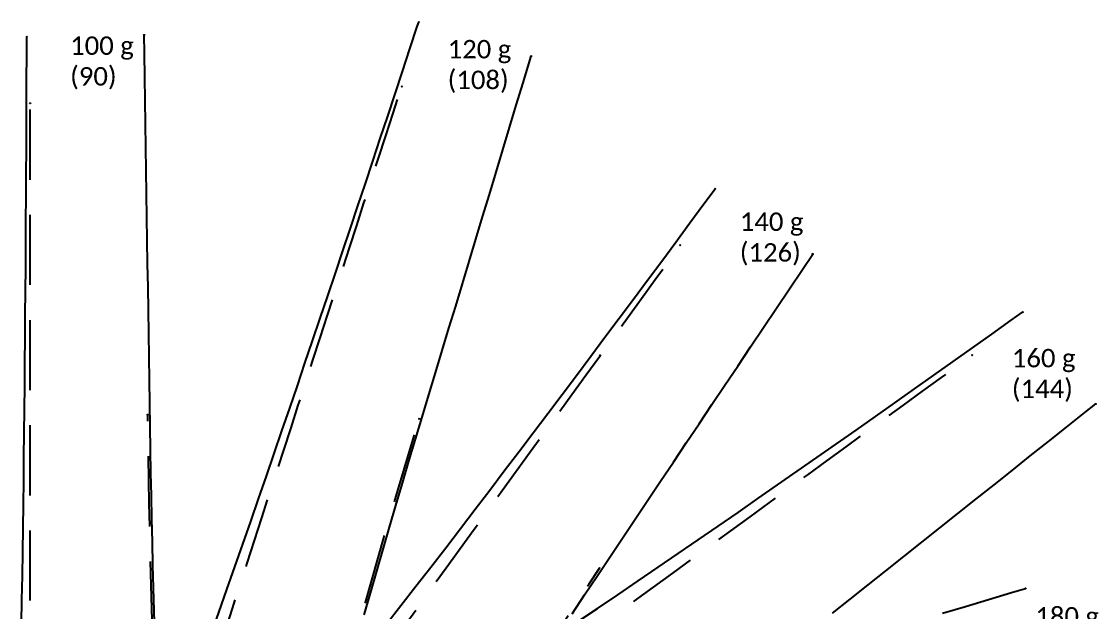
# Model space of a CAD drawing. Header units: millimetres. Extents: x -37.1 to 1.2, y -0.6 to 37.6.
# Drawn here: x -23.29 to 0.12, y 24.76 to 37.6 of the extents above; entities that cross this region are included whole.
import ezdxf

# ---------------------------------------------------------------- set-up
doc = ezdxf.new("R2010")
doc.units = ezdxf.units.MM
doc.linetypes.add('DASHEDX2', pattern=[1.5, 1, -0.5])
doc.layers.add('Tekst', color=4, linetype='Continuous')
doc.styles.add('Legend', font='CALIBRI.TTF')

# ---------------------------------------------------------------- blocks, each defined once
blk = doc.blocks.new('*U3148')
at = {"color": 1, "lineweight": 0}
blk.add_circle((0, 0), 0.0127, dxfattribs=at)
blk = doc.blocks.new('*U3151')
at = {"color": 2, "lineweight": 0}
blk.add_circle((0, 0), 0.0127, dxfattribs=at)
blk = doc.blocks.new('*U3153')
at = {"color": 1, "lineweight": 0}
blk.add_circle((0, 0), 0.0127, dxfattribs=at)
blk = doc.blocks.new('*U3154')
at = {"color": 1, "lineweight": 0}
blk.add_circle((0, 0), 0.0127, dxfattribs=at)
blk = doc.blocks.new('*U3156')
at = {"color": 2, "lineweight": 0}
blk.add_circle((0, 0), 0.0127, dxfattribs=at)
blk = doc.blocks.new('*U3157')
at = {"color": 2, "lineweight": 0}
blk.add_circle((0, 0), 0.0127, dxfattribs=at)
blk = doc.blocks.new('*U3158')
at = {"color": 1, "lineweight": 0}
blk.add_circle((0, 0), 0.0127, dxfattribs=at)
blk = doc.blocks.new('*U3159')
at = {"color": 1, "lineweight": 0}
blk.add_circle((0, 0), 0.0127, dxfattribs=at)
blk = doc.blocks.new('*U3162')
at = {"color": 2, "lineweight": 0}
blk.add_circle((0, 0), 0.0127, dxfattribs=at)
blk = doc.blocks.new('*U3163')
at = {"color": 2, "lineweight": 0}
blk.add_circle((0, 0), 0.0127, dxfattribs=at)
blk = doc.blocks.new('*U3164')
at = {"color": 1, "lineweight": 0}
blk.add_circle((0, 0), 0.0127, dxfattribs=at)
blk = doc.blocks.new('*U3166')
at = {"color": 1, "lineweight": 0}
blk.add_circle((0, 0), 0.0127, dxfattribs=at)
blk = doc.blocks.new('*U3169')
at = {"color": 2, "lineweight": 0}
blk.add_circle((0, 0), 0.0127, dxfattribs=at)
blk = doc.blocks.new('*U3170')
at = {"color": 2, "lineweight": 0}
blk.add_circle((0, 0), 0.0127, dxfattribs=at)
blk = doc.blocks.new('*U3171')
at = {"color": 1, "lineweight": 0}
blk.add_circle((0, 0), 0.0127, dxfattribs=at)
blk = doc.blocks.new('*U3173')
at = {"color": 1, "lineweight": 0}
blk.add_circle((0, 0), 0.0127, dxfattribs=at)
blk = doc.blocks.new('LV B')
at = {"color": 1, "linetype": 'Continuous', "ltscale": 1.524, "flags": 128}
for points in [[(-19.175, 24.261), (-18.998, 24.758), (-18.823, 25.253), (-18.649, 25.748), (-18.477, 26.242), (-18.305, 26.736), (-18.134, 27.228), (-17.964, 27.72), (-17.795, 28.212), (-17.626, 28.703), (-17.459, 29.193), (-17.292, 29.683), (-17.126, 30.173), (-16.96, 30.662), (-16.795, 31.151), (-16.63, 31.639), (-16.466, 32.128), (-16.302, 32.616), (-16.139, 33.104), (-15.976, 33.591), (-15.814, 34.079), (-15.652, 34.566), (-15.49, 35.053), (-15.328, 35.54), (-15.167, 36.027), (-15.006, 36.513), (-14.845, 37), (-14.685, 37.487), (-14.653, 37.584)], [(-23.285, 24.515), (-23.276, 25.034), (-23.267, 25.553), (-23.259, 26.071), (-23.252, 26.588), (-23.244, 27.105), (-23.238, 27.621), (-23.232, 28.137), (-23.226, 28.652), (-23.221, 29.167), (-23.216, 29.682), (-23.211, 30.196), (-23.207, 30.71), (-23.203, 31.223), (-23.199, 31.736), (-23.195, 32.249), (-23.192, 32.762), (-23.189, 33.274), (-23.186, 33.787), (-23.184, 34.299), (-23.181, 34.811), (-23.179, 35.322), (-23.177, 35.834), (-23.175, 36.345), (-23.173, 36.857), (-23.172, 37.266)], [(-20.388, 24.292), (-20.403, 24.789), (-20.416, 25.288), (-20.429, 25.787), (-20.441, 26.287), (-20.453, 26.788), (-20.463, 27.289), (-20.473, 27.792), (-20.482, 28.295), (-20.49, 28.798), (-20.498, 29.302), (-20.506, 29.806), (-20.513, 30.311), (-20.521, 30.816), (-20.529, 31.322), (-20.537, 31.828), (-20.545, 32.334), (-20.553, 32.84), (-20.561, 33.347), (-20.568, 33.854), (-20.576, 34.361), (-20.584, 34.868), (-20.592, 35.375), (-20.6, 35.883), (-20.608, 36.391), (-20.616, 36.899), (-20.622, 37.305)], [(-15.838, 24.702), (-15.703, 25.177), (-15.568, 25.652), (-15.43, 26.129), (-15.291, 26.606), (-15.151, 27.084), (-15.01, 27.563), (-14.867, 28.043), (-14.723, 28.523), (-14.578, 29.003), (-14.433, 29.484), (-14.288, 29.966), (-14.142, 30.448), (-13.997, 30.931), (-13.851, 31.414), (-13.705, 31.898), (-13.559, 32.382), (-13.413, 32.866), (-13.267, 33.351), (-13.12, 33.836), (-12.974, 34.321), (-12.827, 34.806), (-12.681, 35.292), (-12.534, 35.778), (-12.387, 36.264), (-12.241, 36.75), (-12.211, 36.847)], [(-15.367, 24.484), (-15.04, 24.905), (-14.714, 25.325), (-14.391, 25.744), (-14.069, 26.163), (-13.748, 26.581), (-13.429, 26.998), (-13.111, 27.415), (-12.795, 27.831), (-12.479, 28.247), (-12.165, 28.662), (-11.852, 29.077), (-11.54, 29.492), (-11.228, 29.907), (-10.917, 30.322), (-10.608, 30.736), (-10.298, 31.15), (-9.99, 31.564), (-9.682, 31.978), (-9.375, 32.392), (-9.068, 32.806), (-8.762, 33.219), (-8.456, 33.633), (-8.212, 33.963)], [(-11.324, 24.729), (-11.053, 25.138), (-10.78, 25.548), (-10.505, 25.958), (-10.229, 26.369), (-9.953, 26.782), (-9.676, 27.195), (-9.398, 27.61), (-9.12, 28.025), (-8.842, 28.441), (-8.563, 28.858), (-8.283, 29.275), (-8.003, 29.693), (-7.723, 30.111), (-7.443, 30.529), (-7.162, 30.949), (-6.881, 31.368), (-6.6, 31.788), (-6.318, 32.208), (-6.093, 32.544)], [(-11.216, 24.542), (-10.772, 24.842), (-10.33, 25.141), (-9.89, 25.44), (-9.452, 25.739), (-9.015, 26.037), (-8.581, 26.335), (-8.148, 26.633), (-7.716, 26.931), (-7.286, 27.229), (-6.858, 27.527), (-6.43, 27.825), (-6.003, 28.122), (-5.578, 28.42), (-5.153, 28.718), (-4.73, 29.016), (-4.307, 29.314), (-3.885, 29.612), (-3.463, 29.911), (-3.043, 30.209), (-2.622, 30.507), (-2.203, 30.806), (-1.784, 31.104), (-1.533, 31.283)], [(-5.665, 24.738), (-5.279, 25.046), (-4.891, 25.354), (-4.502, 25.663), (-4.113, 25.973), (-3.722, 26.284), (-3.331, 26.595), (-2.939, 26.906), (-2.547, 27.218), (-2.154, 27.531), (-1.76, 27.844), (-1.367, 28.157), (-0.972, 28.471), (-0.578, 28.785), (-0.183, 29.099), (0.055, 29.287)], [(-3.275, 24.739), (-2.772, 24.889), (-2.271, 25.039), (-1.771, 25.189), (-1.471, 25.28)]]:
    blk.add_lwpolyline(points, dxfattribs=at)
at = {"color": 2, "linetype": 'DASHEDX2', "ltscale": 1.524, "flags": 128}
for points in [[(-22.443, 12.646), (-22.3, 13.174), (-22.154, 13.7), (-22.006, 14.225), (-21.856, 14.747), (-21.704, 15.267), (-21.551, 15.785), (-21.397, 16.301), (-21.242, 16.814), (-21.085, 17.326), (-20.928, 17.837), (-20.771, 18.345), (-20.613, 18.852), (-20.454, 19.357), (-20.295, 19.861), (-20.136, 20.363), (-19.977, 20.865), (-19.818, 21.365), (-19.659, 21.864), (-19.499, 22.362), (-19.34, 22.859), (-19.18, 23.355), (-19.021, 23.85), (-18.861, 24.345), (-18.702, 24.839), (-18.543, 25.332), (-18.384, 25.825), (-18.224, 26.317), (-18.065, 26.809), (-17.906, 27.3), (-17.747, 27.79), (-17.588, 28.281), (-17.43, 28.771), (-17.271, 29.26), (-17.112, 29.749), (-16.953, 30.238), (-16.795, 30.727), (-16.636, 31.215), (-16.478, 31.704), (-16.319, 32.192), (-16.161, 32.679), (-16.003, 33.167), (-15.845, 33.654), (-15.686, 34.141), (-15.528, 34.629), (-15.37, 35.115), (-15.212, 35.602), (-15.054, 36.089), (-15.022, 36.186)], [(-22.976, 11.3), (-22.983, 11.516), (-22.998, 12.056), (-23.012, 12.595), (-23.023, 13.132), (-23.033, 13.667), (-23.042, 14.201), (-23.05, 14.733), (-23.057, 15.264), (-23.062, 15.794), (-23.067, 16.322), (-23.072, 16.849), (-23.076, 17.375), (-23.079, 17.9), (-23.082, 18.424), (-23.084, 18.947), (-23.086, 19.469), (-23.088, 19.99), (-23.09, 20.51), (-23.091, 21.03), (-23.092, 21.548), (-23.093, 22.067), (-23.094, 22.584), (-23.095, 23.101), (-23.095, 23.618), (-23.096, 24.134), (-23.096, 24.649), (-23.097, 25.164), (-23.097, 25.679), (-23.097, 26.193), (-23.098, 26.707), (-23.098, 27.221), (-23.098, 27.734), (-23.098, 28.248), (-23.098, 28.76), (-23.099, 29.273), (-23.099, 29.785), (-23.099, 30.298), (-23.099, 30.81), (-23.099, 31.322), (-23.099, 31.833), (-23.099, 32.345), (-23.099, 32.856), (-23.099, 33.368), (-23.099, 33.879), (-23.099, 34.39), (-23.099, 34.901), (-23.099, 35.412), (-23.099, 35.82)], [(-22.629, 11.892), (-22.58, 12.11), (-22.44, 12.648), (-22.274, 13.179), (-22.083, 13.702), (-21.867, 14.215), (-21.627, 14.717), (-21.362, 15.206), (-21.075, 15.683), (-20.776, 16.144), (-20.476, 16.601), (-20.174, 17.056), (-19.871, 17.507), (-19.566, 17.956), (-19.261, 18.403), (-18.955, 18.847), (-18.649, 19.289), (-18.342, 19.729), (-18.035, 20.167), (-17.728, 20.602), (-17.421, 21.037), (-17.114, 21.469), (-16.807, 21.9), (-16.501, 22.329), (-16.194, 22.758), (-15.888, 23.185), (-15.582, 23.611), (-15.277, 24.036), (-14.971, 24.459), (-14.666, 24.883), (-14.361, 25.305), (-14.057, 25.726), (-13.752, 26.147), (-13.448, 26.567), (-13.144, 26.987), (-12.841, 27.406), (-12.538, 27.825), (-12.234, 28.243), (-11.931, 28.661), (-11.629, 29.078), (-11.326, 29.495), (-11.024, 29.912), (-10.722, 30.328), (-10.42, 30.745), (-10.118, 31.16), (-9.816, 31.576), (-9.514, 31.992), (-9.213, 32.407), (-8.972, 32.739)], [(-21.774, 14.417), (-21.627, 14.717), (-21.362, 15.206), (-21.075, 15.683), (-20.765, 16.145), (-20.433, 16.592), (-20.081, 17.023), (-19.708, 17.436), (-19.315, 17.83), (-18.905, 18.206), (-18.479, 18.56), (-18.053, 18.904), (-17.626, 19.244), (-17.199, 19.581), (-16.771, 19.916), (-16.343, 20.247), (-15.915, 20.576), (-15.487, 20.903), (-15.059, 21.227), (-14.632, 21.55), (-14.206, 21.87), (-13.78, 22.189), (-13.354, 22.506), (-12.929, 22.821), (-12.505, 23.136), (-12.081, 23.449), (-11.658, 23.76), (-11.235, 24.071), (-10.813, 24.381), (-10.392, 24.69), (-9.971, 24.998), (-9.551, 25.306), (-9.131, 25.613), (-8.711, 25.919), (-8.292, 26.225), (-7.874, 26.53), (-7.456, 26.835), (-7.038, 27.14), (-6.62, 27.444), (-6.203, 27.747), (-5.787, 28.051), (-5.37, 28.354), (-4.954, 28.656), (-4.538, 28.959), (-4.122, 29.261), (-3.707, 29.563), (-3.292, 29.865), (-2.877, 30.167), (-2.628, 30.348)], [(-17.493, 6.438), (-17.569, 6.58), (-17.757, 6.946), (-17.936, 7.327), (-18.108, 7.721), (-18.271, 8.128), (-18.425, 8.546), (-18.572, 8.973), (-18.71, 9.41), (-18.84, 9.854), (-18.962, 10.306), (-19.077, 10.763), (-19.184, 11.226), (-19.285, 11.694), (-19.379, 12.167), (-19.467, 12.643), (-19.55, 13.122), (-19.626, 13.605), (-19.698, 14.091), (-19.765, 14.578), (-19.827, 15.068), (-19.885, 15.56), (-19.939, 16.054), (-19.989, 16.549), (-20.036, 17.046), (-20.079, 17.544), (-20.12, 18.042), (-20.157, 18.542), (-20.192, 19.043), (-20.225, 19.545), (-20.255, 20.047), (-20.283, 20.55), (-20.309, 21.053), (-20.333, 21.557), (-20.356, 22.062), (-20.377, 22.567), (-20.396, 23.072), (-20.414, 23.578), (-20.431, 24.084), (-20.447, 24.59), (-20.461, 25.097), (-20.475, 25.604), (-20.487, 26.111), (-20.499, 26.618), (-20.51, 27.126), (-20.52, 27.633), (-20.529, 28.141), (-20.537, 28.649), (-20.544, 29.055)], [(-17.707, 7.021), (-17.823, 7.349), (-17.929, 7.698), (-18.024, 8.065), (-18.107, 8.449), (-18.179, 8.847), (-18.239, 9.259), (-18.287, 9.682), (-18.323, 10.115), (-18.347, 10.556), (-18.36, 11.005), (-18.362, 11.46), (-18.354, 11.921), (-18.336, 12.386), (-18.308, 12.855), (-18.272, 13.327), (-18.228, 13.803), (-18.175, 14.28), (-18.116, 14.76), (-18.049, 15.241), (-17.976, 15.724), (-17.897, 16.208), (-17.813, 16.692), (-17.723, 17.178), (-17.629, 17.664), (-17.53, 18.15), (-17.426, 18.637), (-17.319, 19.124), (-17.208, 19.611), (-17.094, 20.098), (-16.977, 20.586), (-16.857, 21.073), (-16.734, 21.561), (-16.609, 22.048), (-16.481, 22.536), (-16.351, 23.023), (-16.219, 23.511), (-16.086, 23.998), (-15.95, 24.485), (-15.813, 24.972), (-15.675, 25.459), (-15.535, 25.946), (-15.394, 26.433), (-15.252, 26.92), (-15.108, 27.407), (-14.964, 27.893), (-14.818, 28.38), (-14.672, 28.866), (-14.643, 28.963)], [(-17.529, 6.593), (-17.583, 6.714), (-17.707, 7.019), (-17.816, 7.33), (-17.91, 7.646), (-17.988, 7.966), (-18.052, 8.289), (-18.1, 8.615), (-18.132, 8.943), (-18.149, 9.28), (-18.15, 9.635), (-18.136, 10.006), (-18.106, 10.391), (-18.06, 10.786), (-17.998, 11.192), (-17.921, 11.605), (-17.829, 12.024), (-17.724, 12.449), (-17.604, 12.878), (-17.473, 13.31), (-17.329, 13.745), (-17.174, 14.181), (-17.008, 14.618), (-16.833, 15.056), (-16.649, 15.495), (-16.456, 15.933), (-16.255, 16.371), (-16.047, 16.808), (-15.832, 17.245), (-15.611, 17.681), (-15.383, 18.117), (-15.151, 18.551), (-14.914, 18.985), (-14.671, 19.417), (-14.425, 19.849), (-14.175, 20.279), (-13.921, 20.709), (-13.663, 21.138), (-13.403, 21.566), (-13.14, 21.993), (-12.874, 22.419), (-12.605, 22.844), (-12.334, 23.269), (-12.061, 23.692), (-11.786, 24.116), (-11.509, 24.538), (-11.231, 24.96), (-10.951, 25.381), (-10.726, 25.718)]]:
    blk.add_lwpolyline(points, dxfattribs=at)
for name, p in [('*U3164', (-14.653, 37.584)), ('*U3171', (-23.172, 37.266)), ('*U3173', (-20.622, 37.305)), ('*U3166', (-12.211, 36.847)), ('*U3162', (-15.022, 36.186)), ('*U3169', (-23.099, 35.82)), ('*U3158', (-8.212, 33.963)), ('*U3156', (-8.972, 32.739)), ('*U3159', (-6.093, 32.544)), ('*U3153', (-1.533, 31.283)), ('*U3151', (-2.628, 30.348)), ('*U3154', (0.055, 29.287)), ('*U3170', (-20.544, 29.055)), ('*U3163', (-14.643, 28.963)), ('*U3157', (-10.726, 25.718)), ('*U3148', (-1.471, 25.28))]:
    blk.add_blockref(name, p)
at = {"layer": 'Tekst', "char_height": 0.4, "attachment_point": 1, "style": 'Legend'}
for s, insert in [('100 g \\P(90)', (-22.229, 37.273)), ('120 g \\P(108)', (-14.026, 37.196)), ('140 g \\P(126)', (-7.678, 33.447)), ('160 g \\P(144)', (-1.766, 30.483)), ('180 g \\P(162)', (-1.256, 24.873))]:
    blk.add_mtext_dynamic_manual_height_columns(s, width=2.42155, gutter_width=12.5, heights=[0], dxfattribs=dict(at, insert=insert))

msp = doc.modelspace()

# ---------------------------------------------------------------- block references
msp.add_blockref('LV B', (0, 0))

doc.saveas('drawing.dxf')
